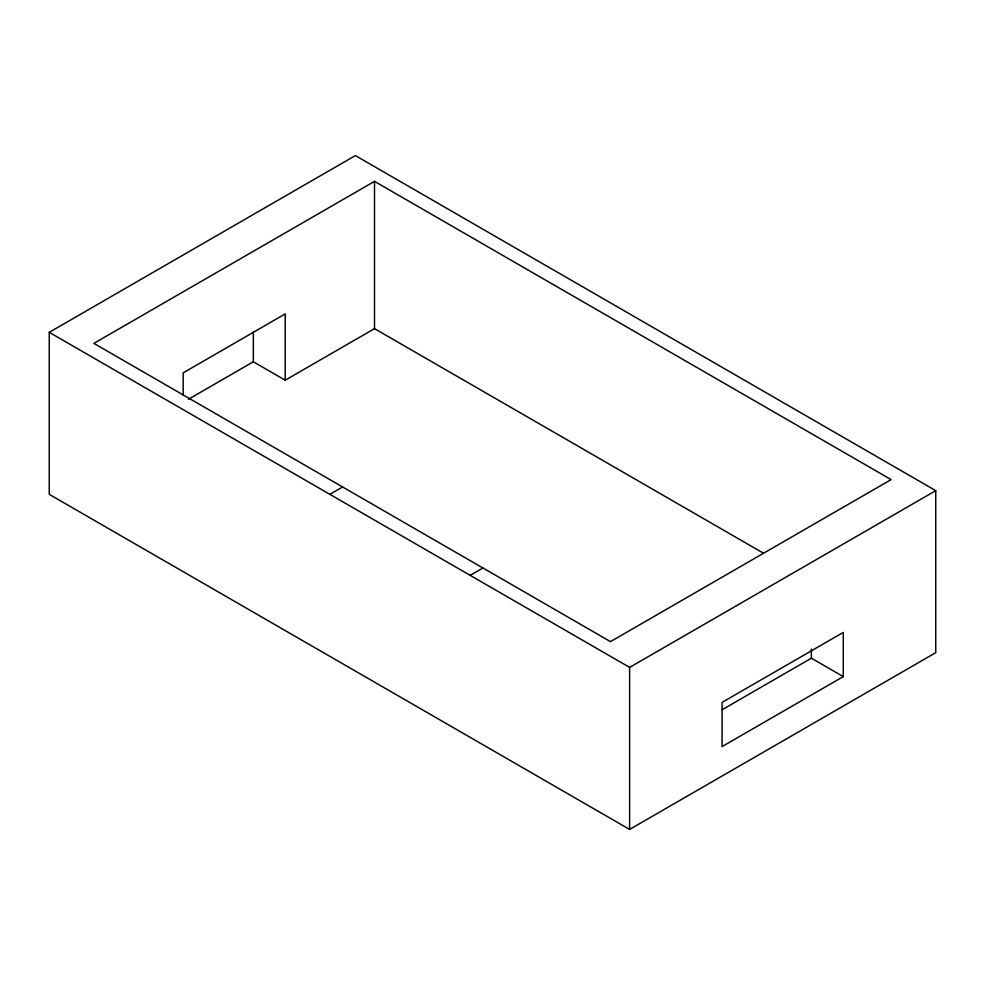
<?xml version="1.0" encoding="UTF-8"?>
<svg xmlns="http://www.w3.org/2000/svg" width="985" height="985" viewBox="0 0 985 985"><rect width="100%" height="100%" fill="white"/><g stroke="black" fill="none" stroke-linecap="round" stroke-linejoin="round"><path stroke-width="1.48" d="M49.25 332.327L355.376 155.581L935.75 490.653L935.75 652.673L629.624 829.419L49.25 494.347L49.25 332.327L629.624 667.399L935.75 490.653M374.509 181.363L93.895 343.371L610.491 641.629L891.105 479.609L374.509 181.363L374.509 328.645L763.289 553.102M188.406 399.282L253.342 361.79L285.219 380.198L374.509 328.645M329.864 494.335L342.62 486.972M470.177 575.351L482.933 567.988M722.165 709.705L811.381 658.202L843.271 676.609L843.271 632.419L722.091 702.379L722.091 746.568L843.271 676.609M811.381 649.053L811.381 658.202M629.624 667.399L629.624 829.419M285.219 380.198L285.219 313.919L183.185 372.835L183.185 395.428M253.342 331.662L253.342 361.79"/></g></svg>
